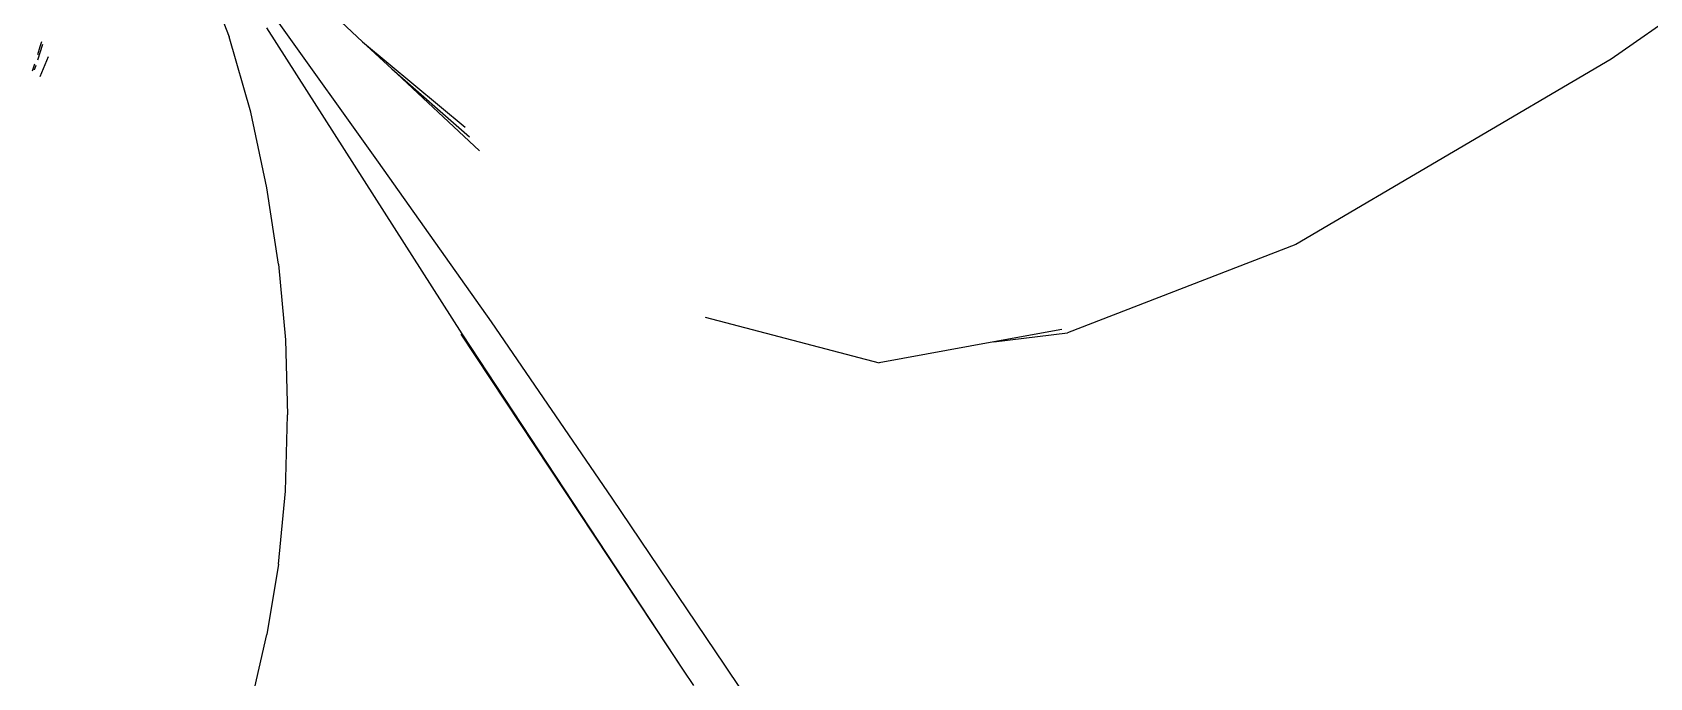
# Model space of a CAD drawing. Header units: millimetres. Extents: x -41292 to 298682, y -22072 to 33155.
# Drawn here: x 29942.6 to 30134.7, y 5273.6 to 5350.3 of the extents above; entities that cross this region are included whole.
import ezdxf

# ---------------------------------------------------------------- set-up
doc = ezdxf.new("R2010")
doc.units = ezdxf.units.MM

# ---------------------------------------------------------------- blocks, each defined once
blk = doc.blocks.new('AHSISHEUD')
for p, q in [((30811.35, 23032.75), (30757.47, 22995.21)), ((30590.46, 23005.44), (30593.39, 22997.86)), ((30604.19, 23001.96), (30609.21, 22997.27)), ((30621.03, 22962.54), (30597.86, 22998.9)), ((30599.08, 22999.74), (30611.08, 22982.95)), ((30571.23, 22996.95), (30570.62, 22995.06)), ((30571.11, 22997.24), (30570.92, 22996.65)), ((30595.95, 22988.9), (30593.39, 22997.86)), ((30609.21, 22997.27), (30621.42, 22987.12)), ((30609.21, 22997.27), (30612.69, 22994.03)), ((30570.92, 22996.65), (30570.62, 22995.69)), ((30571.88, 22995.46), (30570.91, 22993.1)), ((30757.47, 22995.21), (30720.05, 22973.18)), ((30570.28, 22994.6), (30570.01, 22993.76)), ((30570.25, 22993.91), (30570.28, 22994.02)), ((30570.41, 22994.42), (30570.28, 22994.02)), ((30612.69, 22994.03), (30621.91, 22985.95)), ((30612.69, 22994.03), (30623.11, 22984.31)), ((30597.87, 22979.89), (30595.95, 22988.9)), ((30611.08, 22982.95), (30624.48, 22963.96)), ((30599.24, 22970.85), (30597.87, 22979.89)), ((30720.05, 22973.18), (30692.91, 22962.69)), ((30599.24, 22970.85), (30600.06, 22961.84)), ((30649.91, 22964.52), (30670.57, 22959.11)), ((30647.34, 22922.6), (30620.92, 22962.5)), ((30647.34, 22922.6), (30621.03, 22962.54)), ((30624.48, 22963.96), (30638.82, 22943.02)), ((30692.26, 22963.07), (30684.17, 22961.59)), ((30684.17, 22961.59), (30692.91, 22962.69)), ((30600.06, 22961.84), (30600.32, 22952.92)), ((30684.17, 22961.59), (30670.57, 22959.11)), ((30600.09, 22943.85), (30600.31, 22952.88)), ((30600.31, 22952.88), (30600.32, 22952.92)), ((30599.25, 22935.17), (30600.09, 22943.85)), ((30638.82, 22943.02), (30652.21, 22923.18)), ((30599.25, 22935.17), (30597.86, 22926.84)), ((30596.02, 22918.82), (30597.86, 22926.84)), ((30648.54, 22920.77), (30647.34, 22922.6)), ((30652.21, 22923.18), (30662.76, 22907.48))]:
    blk.add_line(p, q)

msp = doc.modelspace()

# ---------------------------------------------------------------- block references
msp.add_blockref('AHSISHEUD', (-627.37, -17648.09))

doc.saveas('drawing.dxf')
